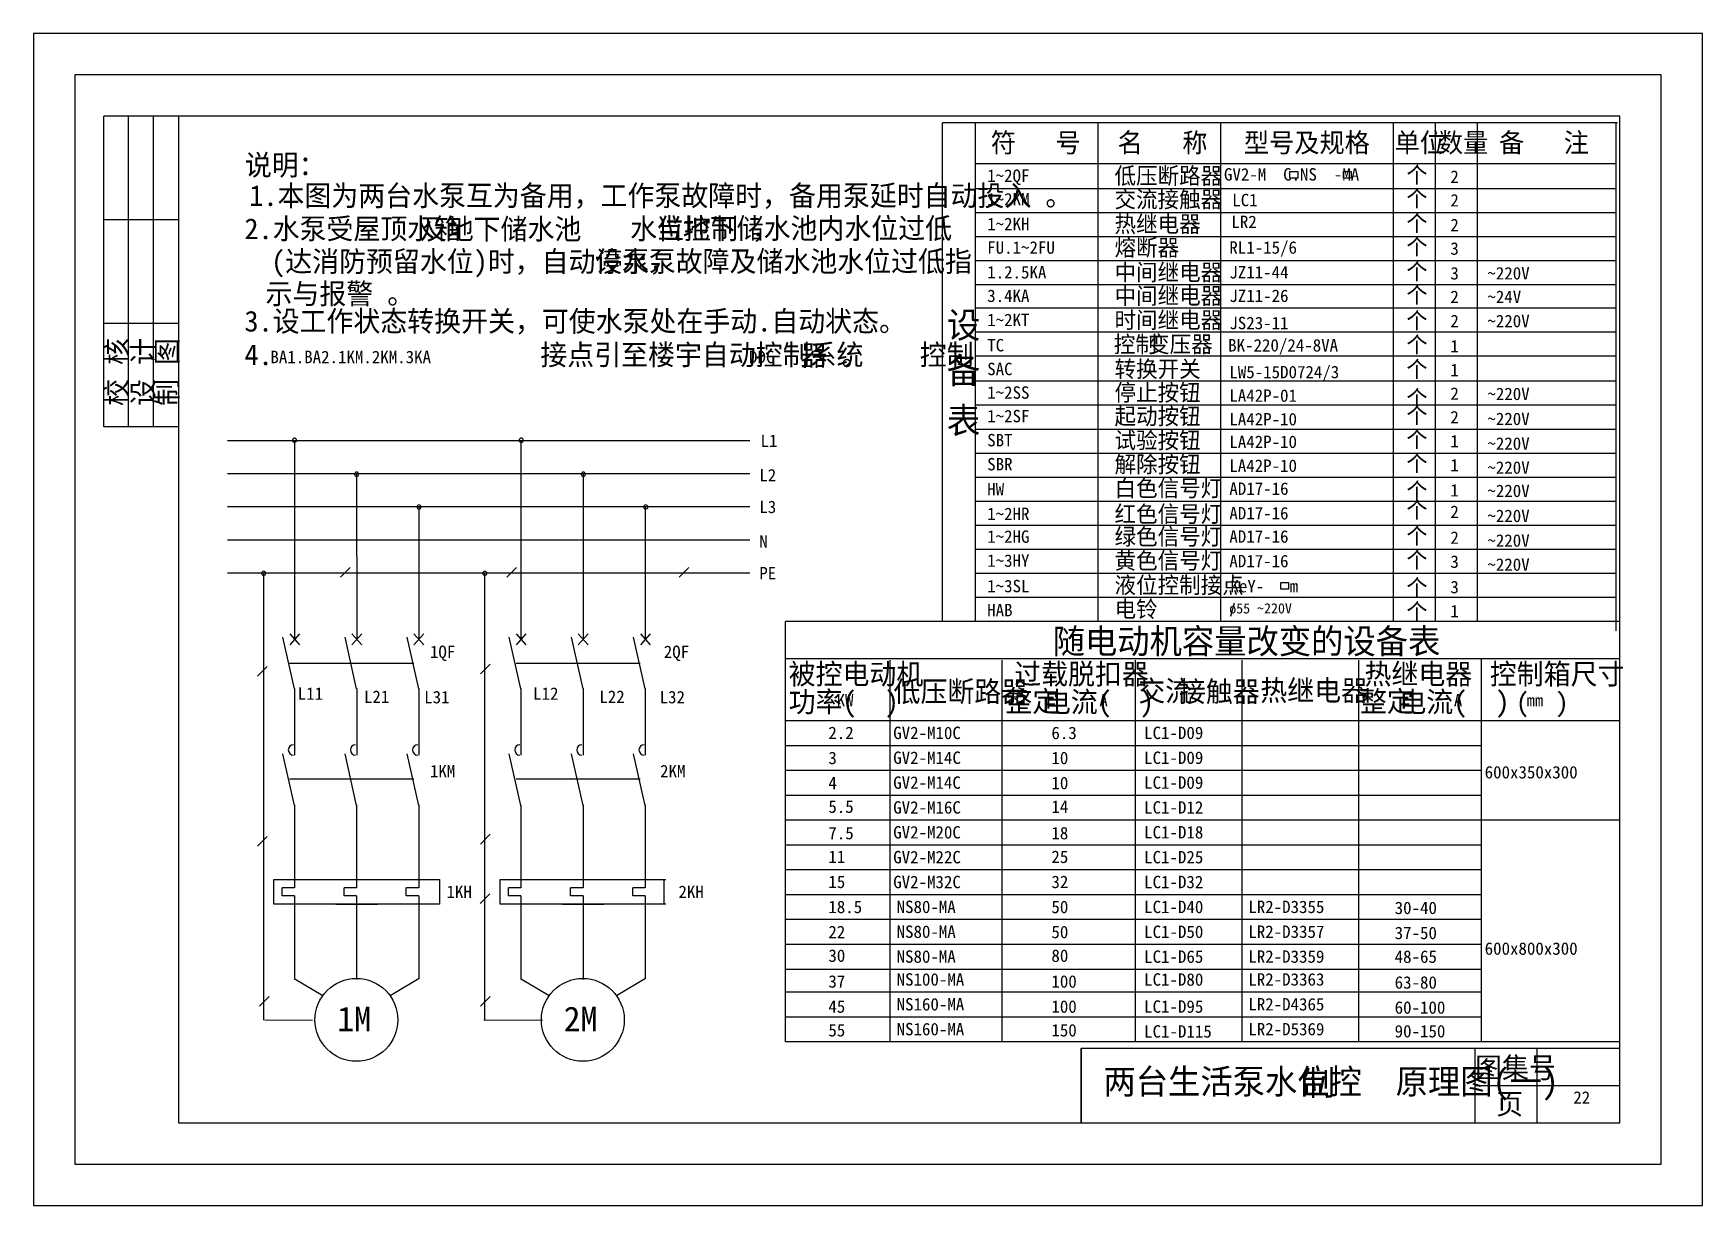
# Model space of a CAD drawing. Header units: metres. Extents: x 468 to 871, y 409 to 692.
import ezdxf

# ---------------------------------------------------------------- set-up
doc = ezdxf.new("R2010")
doc.units = ezdxf.units.M
doc.layers.add('LGT1', color=7, linetype='Continuous')
doc.layers.add('X4', color=60, linetype='Continuous')

# ---------------------------------------------------------------- blocks, each defined once
blk = doc.blocks.new('DK')
at = {"layer": 'X4'}
blk.add_lwpolyline([(-199.98, 176.95, 1), (-198.98, 176.95, 1)], format="xyb", close=True, dxfattribs=at)

msp = doc.modelspace()

# ---------------------------------------------------------------- linework, layer by layer
for p, q in [((484.81, 596.67), (484.81, 671.67)), ((502.81, 671.67), (484.81, 671.67)), ((490.81, 596.67), (490.81, 671.67)), ((496.81, 596.67), (496.81, 671.67)), ((502.81, 646.67), (484.81, 646.67)), ((502.81, 621.67), (484.81, 621.67)), ((502.81, 596.67), (484.81, 596.67)), ((541.99, 560.36), (544.33, 562.7)), ((582.1, 560.36), (584.44, 562.7)), ((623.72, 560.36), (626.06, 562.7)), ((521.94, 536.5), (524.28, 538.84)), ((529.68, 539.65), (559.68, 539.65)), ((575.78, 537.03), (578.12, 539.37)), ((529.68, 511.74), (559.68, 511.74)), ((584.34, 511.74), (614.34, 511.74)), ((521.94, 495.44), (524.28, 497.78)), ((575.78, 495.97), (578.12, 498.31)), ((525.85, 487.42), (565.85, 487.42)), ((525.85, 481.42), (525.85, 487.42)), ((540.85, 487.42), (565.85, 487.42)), ((555.85, 487.42), (565.85, 487.42)), ((565.85, 487.42), (565.85, 481.42)), ((575.66, 481.59), (578, 483.93)), ((580.52, 487.42), (620.52, 487.42)), ((580.52, 481.42), (580.52, 487.42)), ((595.52, 487.42), (605.52, 487.42)), ((610.52, 487.42), (620.52, 487.42)), ((619.98, 487.42), (619.98, 481.42)), ((565.85, 481.42), (525.85, 481.42)), ((550.85, 481.42), (540.85, 481.42)), ((540.85, 481.42), (550.85, 481.42)), ((565.85, 481.42), (555.85, 481.42)), ((620.52, 481.42), (580.52, 481.42)), ((605.52, 481.42), (595.52, 481.42)), ((595.52, 481.42), (605.52, 481.42)), ((605.52, 481.42), (595.52, 481.42)), ((620.52, 481.42), (610.52, 481.42)), ((522.39, 456.8), (524.73, 459.14)), ((575.72, 456.8), (578.06, 459.14)), ((720.81, 446.67), (850.81, 446.67)), ((720.81, 446.67), (720.81, 428.67)), ((815.81, 446.67), (815.81, 428.67)), ((830.81, 446.67), (830.81, 428.67)), ((815.81, 437.67), (850.81, 437.67))]:
    msp.add_line(p, q)
for points in [[(467.81, 691.67), (467.81, 408.67), (870.81, 408.67), (870.81, 691.67)], [(477.81, 681.67), (477.81, 418.67), (860.81, 418.67), (860.81, 681.67)], [(502.81, 671.67), (502.81, 428.67), (850.81, 428.67), (850.81, 671.67)]]:
    msp.add_lwpolyline(points, close=True)
for points in [[(514.66, 593.42), (640.81, 593.42)], [(530.85, 593.42), (530.87, 545.42)], [(585.52, 593.42), (585.53, 545.42)], [(514.66, 585.42), (640.81, 585.42)], [(545.85, 585.42), (545.87, 545.42)], [(600.52, 585.42), (600.53, 545.42)], [(514.66, 577.42), (640.81, 577.42)], [(560.85, 577.42), (560.87, 545.42)], [(615.52, 577.42), (615.53, 545.42)], [(514.66, 569.42), (640.81, 569.42)], [(514.66, 561.42), (640.81, 561.42)], [(523.47, 453.42), (523.47, 561.42)], [(576.77, 453.42), (576.77, 561.42)], [(530.85, 533.42), (528.05, 545.87)], [(545.85, 533.42), (543.05, 545.87)], [(560.85, 533.42), (558.05, 545.87)], [(585.52, 533.42), (582.71, 545.87)], [(600.52, 533.42), (597.71, 545.87)], [(615.52, 533.42), (612.71, 545.87)], [(530.86, 533.55), (530.87, 517.42)], [(545.86, 533.55), (545.87, 517.42)], [(560.86, 533.55), (560.87, 517.42)], [(585.52, 533.55), (585.53, 517.42)], [(600.52, 533.55), (600.53, 517.42)], [(615.52, 533.55), (615.53, 517.42)], [(530.85, 505.29), (528.05, 517.74)], [(545.85, 505.29), (543.05, 517.74)], [(560.85, 505.29), (558.05, 517.74)], [(585.51, 505.29), (582.71, 517.74)], [(600.51, 505.29), (597.71, 517.74)], [(615.51, 505.29), (612.71, 517.74)], [(530.85, 505.42), (530.85, 485.42)], [(545.85, 505.42), (545.85, 485.42)], [(560.85, 505.42), (560.85, 485.42)], [(585.52, 505.42), (585.52, 485.42)], [(600.52, 505.42), (600.52, 485.42)], [(615.52, 505.42), (615.52, 485.42)], [(530.85, 485.42), (527.85, 485.42)], [(527.85, 483.42), (527.85, 485.42)], [(545.85, 485.42), (542.85, 485.42)], [(542.85, 483.42), (542.85, 485.42)], [(557.85, 483.42), (557.85, 485.42)], [(560.85, 485.42), (557.85, 485.42)], [(582.52, 483.42), (582.52, 485.42)], [(585.52, 485.42), (582.52, 485.42)], [(597.52, 483.42), (597.52, 485.42)], [(600.52, 485.42), (597.52, 485.42)], [(615.52, 485.42), (612.52, 485.42)], [(612.52, 483.42), (612.52, 485.42)], [(530.85, 483.42), (527.85, 483.42)], [(530.85, 483.42), (530.85, 463.42)], [(545.85, 483.42), (542.85, 483.42)], [(545.85, 483.42), (545.85, 463.23)], [(560.85, 483.42), (557.85, 483.42)], [(560.85, 483.42), (560.85, 463.42)], [(585.52, 483.42), (582.52, 483.42)], [(585.52, 483.42), (585.52, 463.42)], [(600.52, 483.42), (597.52, 483.42)], [(600.52, 483.42), (600.52, 463.23)], [(615.52, 483.42), (612.52, 483.42)], [(615.52, 483.42), (615.52, 463.42)], [(530.77, 463.47), (537.67, 459.36)], [(560.93, 463.47), (553.95, 459.31)], [(585.44, 463.47), (592.34, 459.36)], [(615.6, 463.47), (608.61, 459.31)], [(523.68, 453.49), (535.2, 453.45)], [(576.55, 453.49), (590.74, 453.44)]]:
    msp.add_lwpolyline(points)
for centre in [(545.79, 453.52), (600.46, 453.52)]:
    msp.add_circle(centre, 10)
at = {"layer": 'LGT1'}
msp.add_lwpolyline([(720.81, 428.67), (720.81, 446.67), (850.81, 446.67)], dxfattribs=at)
at = {"layer": 'X4'}
for p, q in [((850.23, 670.1), (687.29, 670.1)), ((687.29, 549.68), (687.29, 670.1)), ((695.25, 549.68), (695.25, 670.1)), ((724.89, 549.68), (724.89, 670.1)), ((754.53, 549.68), (754.53, 670.1)), ((796.15, 549.68), (796.15, 670.1)), ((806.29, 549.68), (806.29, 670.1)), ((816.43, 549.68), (816.43, 670.1)), ((849.97, 547.46), (849.97, 670.06)), ((849.97, 660.17), (695.25, 660.17)), ((849.97, 654.17), (695.25, 654.17)), ((849.97, 648.37), (695.25, 648.37)), ((849.97, 642.57), (695.25, 642.57)), ((849.97, 636.77), (695.25, 636.77)), ((849.97, 630.97), (695.25, 630.97)), ((849.97, 625.32), (695.25, 625.32)), ((849.97, 619.52), (695.25, 619.52)), ((849.97, 613.76), (695.25, 613.76)), ((849.97, 607.68), (695.25, 607.68)), ((849.97, 601.88), (695.25, 601.88)), ((849.97, 596.08), (695.25, 596.08)), ((849.97, 590.28), (695.25, 590.28)), ((849.97, 584.48), (695.25, 584.48)), ((849.97, 578.68), (695.25, 578.68)), ((849.97, 572.88), (695.25, 572.88)), ((849.97, 567.08), (695.25, 567.08)), ((849.97, 561.28), (695.25, 561.28)), ((849.97, 555.48), (695.25, 555.48)), ((756.89, 550.94), (757.77, 554.22)), ((850.8, 549.71), (649.42, 549.71)), ((649.42, 448.19), (649.42, 549.71)), ((849.97, 549.68), (687.29, 549.68)), ((529.7, 546.73), (532.07, 544.07)), ((532.07, 546.73), (529.7, 544.07)), ((547.07, 546.73), (544.7, 544.07)), ((544.7, 546.73), (547.07, 544.07)), ((562.07, 546.73), (559.7, 544.07)), ((559.7, 546.73), (562.07, 544.07)), ((586.73, 546.73), (584.37, 544.07)), ((584.37, 546.73), (586.73, 544.07)), ((599.37, 546.73), (601.73, 544.07)), ((601.73, 546.73), (599.37, 544.07)), ((614.37, 546.73), (616.73, 544.07)), ((616.73, 546.73), (614.37, 544.07)), ((850.8, 540.71), (649.42, 540.71)), ((674.67, 448.19), (674.67, 540.35)), ((701.68, 448.19), (701.68, 540.35)), ((733.92, 448.19), (733.92, 540.35)), ((759.66, 448.19), (759.66, 540.35)), ((787.8, 448.19), (787.8, 540.35)), ((817.43, 448.19), (817.43, 540.71)), ((584.34, 539.65), (614.34, 539.65)), ((850.8, 525.71), (649.42, 525.71)), ((817.43, 519.71), (649.42, 519.71)), ((806.84, 519.71), (781.1, 519.71)), ((817.43, 513.71), (649.42, 513.71)), ((806.84, 513.71), (781.1, 513.71)), ((817.43, 507.71), (649.42, 507.71)), ((850.8, 501.71), (649.42, 501.71)), ((817.43, 495.71), (649.42, 495.71)), ((806.84, 495.71), (781.1, 495.71)), ((817.43, 489.71), (649.42, 489.71)), ((817.43, 483.71), (649.42, 483.71)), ((806.84, 483.71), (781.1, 483.71)), ((817.43, 477.71), (649.42, 477.71)), ((817.43, 471.71), (649.42, 471.71)), ((806.84, 471.71), (781.1, 471.71)), ((817.43, 465.71), (649.42, 465.71)), ((817.43, 460.19), (649.42, 460.19)), ((806.84, 460.19), (781.1, 460.19)), ((817.43, 454.19), (649.42, 454.19)), ((850.8, 448.19), (649.42, 448.19)), ((722.12, 448.19), (696.38, 448.19))]:
    msp.add_line(p, q, dxfattribs=at)
for points in [[(771.16, 658.33), (773.07, 658.33), (773.07, 656.72), (771.16, 656.72)], [(784.08, 658.33), (785.99, 658.33), (785.99, 656.72), (784.08, 656.72)], [(769, 559.07), (770.8, 559.07), (770.8, 557.53), (769, 557.53)]]:
    msp.add_lwpolyline(points, close=True, dxfattribs=at)
for centre in [(530.6, 518.68), (545.6, 518.68), (560.6, 518.68), (585.26, 518.68), (600.26, 518.68), (615.26, 518.68)]:
    msp.add_arc(centre, 1.25, 90, 270, dxfattribs=at)

# ---------------------------------------------------------------- block references
for p in [(730.33, 416.5), (785.07, 416.5), (745.32, 408.29), (800.06, 408.29), (760.41, 400.39), (815.14, 400.39), (722.9, 384.36), (776.28, 384.36)]:
    msp.add_blockref('DK', p, dxfattribs=at)

# ---------------------------------------------------------------- texts
for s, p in [('校 核', (490.36, 601.72)), ('设 计', (496.8, 601.72)), ('制 图', (502.57, 601.72))]:
    msp.add_text(s, height=5, rotation=90).set_placement(p)
for s, height, p in [('1M', 6, (541.17, 450.73)), ('2M', 6, (595.83, 450.73)), ('图集号', 5, (815.88, 439.47)), ('页', 5, (820.98, 430.71))]:
    msp.add_text(s, height=height).set_placement(p)
for s, height, p in [('符   号', 4.68, (698.96, 662.95)), ('名   称', 4.68, (729.56, 662.95)), ('型号及规格', 4.68, (760.05, 662.95)), ('单位', 4.68, (796.45, 662.95)), ('数量', 4.68, (806.9, 662.95)), ('备   注', 4.68, (821.65, 662.95)), ('说明：', 5, (518.87, 657.4)), ('1~2QF', 3, (698.09, 655.82)), ('低压断路器', 4, (728.83, 655.3)), ('GV2-M  C.NS  -MA', 3, (755.25, 656.13)), ('个', 3.9, (799.31, 655.57)), ('2', 3, (809.91, 655.57)), ('1.本图为两台水泵互为备用，工作泵故障时，备用泵延时自动投入 。', 5, (519.94, 650.01)), ('1~2KM', 3, (698.09, 650.13)), ('交流接触器', 4, (728.83, 649.62)), ('LC1', 3, (757.25, 649.94)), ('个', 3.9, (799.31, 649.88)), ('2', 3, (809.91, 649.88)), ('2.水泵受屋顶水箱            水位控制 ，', 5, (518.77, 642.01)), ('及地下储水池', 5, (561.11, 641.92)), ('当地下储水池内水位过低', 5, (618.11, 642.11)), ('1~2KH', 3, (698.09, 644.16)), ('热继电器', 4, (728.83, 643.65)), ('LR2', 3, (757.05, 644.67)), ('个', 3.9, (799.31, 643.91)), ('2', 3, (809.91, 643.91)), ('FU.1~2FU', 3, (698.09, 638.48)), ('熔断器', 4, (728.83, 637.96)), ('RL1-15/6', 3, (756.55, 638.48)), ('个', 3.9, (799.31, 638.23)), ('3', 3, (809.91, 638.23)), ('(达消防预留水位)时，自动停泵，', 5, (525.21, 634.11)), ('设水泵故障及储水池水位过低指', 5, (603.39, 634.14)), ('1.2.5KA', 3, (698.09, 632.51)), ('中间继电器', 4, (728.83, 631.99)), ('JZ11-44 ', 3, (756.55, 632.51)), ('个', 3.9, (799.31, 632.26)), ('3', 3, (809.91, 632.26)), ('~220V', 3, (818.85, 632.26)), ('示与报警 。', 5, (523.85, 626.33)), ('3.4KA', 3, (698.09, 626.82)), ('中间继电器', 4, (728.83, 626.31)), ('JZ11-26', 3, (756.55, 626.82)), ('个', 3.9, (799.31, 626.57)), ('2', 3, (809.91, 626.57)), ('~24V', 3, (818.85, 626.57)), ('3.设工作状态转换开关，可使水泵处在手动.自动状态。', 5, (518.77, 619.69)), ('设  ', 6.24, (688.32, 618.15)), ('时间继电器', 4, (728.83, 620.47)), ('个', 3.9, (799.31, 620.43)), ('1~2KT', 3, (698.09, 620.99)), ('JS23-11', 3, (756.55, 620.24)), ('2', 3, (809.91, 620.74)), ('~220V', 3, (818.85, 620.73)), ('4.                   接点引至楼宇自动控制系统    控制', 5, (518.77, 611.59)), ('器 。', 5, (653.03, 611.46)), ('TC', 3, (698.09, 614.89)), ('控制', 4, (728.66, 614.64)), ('变压器', 4, (736.93, 614.64)), ('BK-220/24-8VA', 3, (756.27, 614.87)), ('个', 3.9, (799.31, 614.57)), ('1', 3, (809.91, 614.65)), ('BA1.BA2.1KM.2KM.3KA            ', 3, (525.03, 612.05)), ('            DDC', 3, (616.09, 612.05)), ('备   ', 6.24, (688.32, 607.18)), ('转换开关', 4, (728.83, 608.64)), ('个', 3.9, (799.31, 608.68)), ('SAC', 3, (698.09, 609.15)), ('LW5-15D0724/3', 3, (756.55, 608.41)), ('1', 3, (809.91, 608.9)), ('1~2SS', 3, (698.09, 603.46)), ('停止按钮', 4, (728.83, 602.95)), ('LA42P-01', 3, (756.55, 602.72)), ('个', 3.9, (799.31, 601.61)), ('2', 3, (809.91, 603.21)), ('~220V', 3, (818.85, 603.14)), ('表', 6.24, (688.32, 595.11)), ('1~2SF', 3, (698.09, 597.77)), ('起动按钮', 4, (728.83, 597.25)), ('个', 3.9, (799.31, 597.52)), ('2', 3, (809.91, 597.52)), ('LA42P-10', 3, (756.55, 597.04)), ('~220V', 3, (818.85, 597.11)), ('L1', 3, (643.37, 591.83)), ('SBT', 3, (698.09, 591.97)), ('试验按钮', 4, (728.83, 591.45)), ('LA42P-10', 3, (756.55, 591.57)), ('个', 3.9, (799.31, 591.72)), ('1', 3, (809.91, 591.72)), ('~220V', 3, (818.85, 591.15)), ('SBR', 3, (698.09, 586.17)), ('解除按钮', 4, (728.83, 585.65)), ('LA42P-10', 3, (756.55, 585.8)), ('个', 3.9, (799.31, 585.92)), ('1', 3, (809.91, 585.92)), ('L2', 3, (643.07, 583.51)), ('白色信号灯', 4, (728.83, 579.86)), ('~220V', 3, (818.85, 585.35)), ('HW', 3, (698.09, 580.12)), ('AD17-16', 3, (756.55, 580.26)), ('个', 3.9, (799.31, 579.3)), ('1', 3, (809.91, 579.87)), ('~220V', 3, (818.85, 579.73)), ('L3', 3, (643.07, 575.86)), ('1~2HR', 3, (698.09, 574.17)), ('红色信号灯', 4, (728.83, 573.65)), ('AD17-16', 3, (756.55, 574.33)), ('个', 3.9, (799.31, 574.67)), ('2', 3, (809.91, 574.67)), ('~220V', 3, (818.85, 573.7)), ('绿色信号灯', 4, (728.83, 568.18)), ('个', 3.9, (799.31, 568.44)), ('N', 3, (643.07, 567.51)), ('1~2HG', 3, (698.09, 568.69)), ('AD17-16', 3, (756.55, 568.71)), ('2', 3, (809.91, 568.44)), ('~220V', 3, (818.85, 567.73)), ('1~3HY', 3, (698.09, 562.89)), ('黄色信号灯', 4, (728.83, 562.38)), ('AD17-16', 3, (756.55, 562.78)), ('个', 3.9, (799.31, 562.64)), ('3', 3, (809.91, 562.64)), ('~220V', 3, (818.85, 561.93)), ('PE', 3, (643.07, 559.86)), ('液位控制接点', 4, (728.83, 556.49)), ('个', 3.9, (799.31, 555.98)), ('1~3SL', 3, (698.09, 556.74)), ('KeY-   m', 3, (756.81, 556.72)), ('3', 3, (809.91, 556.5)), ('HAB', 3, (698.09, 550.94)), ('电铃', 4, (728.83, 550.69)), ('o55 ~220V', 2.47, (756.53, 551.63)), ('个', 3.9, (799.31, 550.18)), ('1', 3, (809.91, 550.7)), ('随电动机容量改变的设备表', 6, (713.89, 541.93)), ('1QF', 3, (563.55, 540.87)), ('2QF', 3, (620, 540.87)), ('被控电动机', 5, (650.15, 534.52)), ('过载脱扣器', 5, (704.61, 534.52)), ('热继电器', 5, (789.18, 534.52)), ('控制箱尺寸', 5, (819.43, 534.52)), ('低压断路器', 5, (675.48, 530.29)), ('交流', 5, (734.57, 530.43)), ('接触器', 5, (744.38, 530.29)), ('热继电器', 5, (764.02, 530.55)), ('L11', 3, (531.62, 530.78)), ('L21', 3, (547.62, 530.02)), ('L31', 3, (562.16, 529.93)), ('L12', 3, (588.46, 530.78)), ('L22', 3, (604.45, 530.02)), ('L32', 3, (619, 529.93)), ('功率(  )', 5, (650.15, 527.79)), ('KW', 2.96, (661.76, 529.19)), ('整定', 5, (702.49, 527.91)), ('电流(  )', 5, (711.76, 527.79)), ('A', 2.96, (725.18, 529.19)), ('整定', 5, (788.07, 527.91)), ('电流(  )', 5, (797.6, 527.79)), ('A', 2.96, (810.77, 529.19)), ('(  )', 4.68, (825.73, 527.79)), ('mm', 2.96, (828.3, 529.19)), ('2.2', 3, (659.74, 521.3)), ('GV2-M10C', 3, (675.4, 521.3)), ('6.3', 3, (713.59, 521.3)), ('LC1-D09', 3, (735.98, 521.3)), ('3', 3, (659.74, 515.25)), ('GV2-M14C', 3, (675.4, 515.3)), ('10', 3, (713.59, 515.25)), ('LC1-D09', 3, (735.98, 515.3)), ('1KM', 3, (563.55, 512.07)), ('2KM', 3, (619.11, 512.07)), ('4', 3, (659.74, 509.2)), ('GV2-M14C', 3, (675.4, 509.3)), ('10', 3, (713.59, 509.2)), ('LC1-D09', 3, (735.98, 509.3)), ('600x350x300', 3, (818.19, 511.8)), ('5.5', 3, (659.74, 503.48)), ('GV2-M16C', 3, (675.4, 503.3)), ('14', 3, (713.59, 503.48)), ('LC1-D12', 3, (735.98, 503.3)), ('7.5', 3, (659.74, 497.1)), ('GV2-M20C', 3, (675.4, 497.3)), ('18', 3, (713.59, 497.1)), ('LC1-D18', 3, (735.98, 497.3)), ('11', 3, (659.74, 491.38)), ('GV2-M22C', 3, (675.4, 491.3)), ('25', 3, (713.59, 491.38)), ('LC1-D25', 3, (735.98, 491.3)), ('15', 3, (659.74, 485.33)), ('GV2-M32C', 3, (675.4, 485.3)), ('32', 3, (713.59, 485.33)), ('LC1-D32', 3, (735.98, 485.3)), ('1KH', 3, (567.55, 482.93)), ('2KH', 3, (623.55, 482.93)), ('18.5', 3, (659.74, 479.28)), ('NS80-MA', 3, (676.22, 479.3)), ('50', 3, (713.59, 479.28)), ('LC1-D40', 3, (735.98, 479.28)), ('LR2-D3355', 3, (761.13, 479.3)), ('30-40', 3, (796.46, 479.05)), ('22', 3, (659.74, 473.23)), ('NS80-MA', 3, (676.22, 473.3)), ('50', 3, (713.59, 473.23)), ('LC1-D50', 3, (735.98, 473.28)), ('LR2-D3357', 3, (761.13, 473.3)), ('37-50', 3, (796.46, 473)), ('600x800x300', 3, (818.19, 469.23)), ('30', 3, (659.74, 467.51)), ('NS80-MA', 3, (676.22, 467.3)), ('80', 3, (713.59, 467.51)), ('LC1-D65', 3, (735.98, 467.28)), ('LR2-D3359', 3, (761.13, 467.3)), ('48-65', 3, (796.46, 467.27)), ('37', 3, (659.74, 461.28)), ('NS100-MA', 3, (676.22, 461.78)), ('100', 3, (713.59, 461.28)), ('LC1-D80', 3, (735.98, 461.76)), ('LR2-D3363', 3, (761.13, 461.78)), ('63-80', 3, (796.46, 461.05)), ('45', 3, (659.74, 455.23)), ('NS160-MA', 3, (676.22, 455.78)), ('100', 3, (713.59, 455.23)), ('LC1-D95', 3, (735.98, 455.23)), ('LR2-D4365', 3, (761.13, 455.78)), ('60-100', 3, (796.46, 455)), ('55', 3, (659.74, 449.51)), ('NS160-MA', 3, (676.22, 449.78)), ('150', 3, (713.59, 449.51)), ('LC1-D115', 3, (735.98, 449.23)), ('LR2-D5369', 3, (761.13, 449.78)), ('90-150', 3, (796.46, 449.27)), ('两台生活泵水位控  原理图(一)', 6, (726.15, 435.63)), ('制', 6, (774.27, 435.31)), ('22', 3, (839.59, 433.27))]:
    msp.add_text(s, height=height, dxfattribs=at).set_placement(p)

doc.saveas('drawing.dxf')
